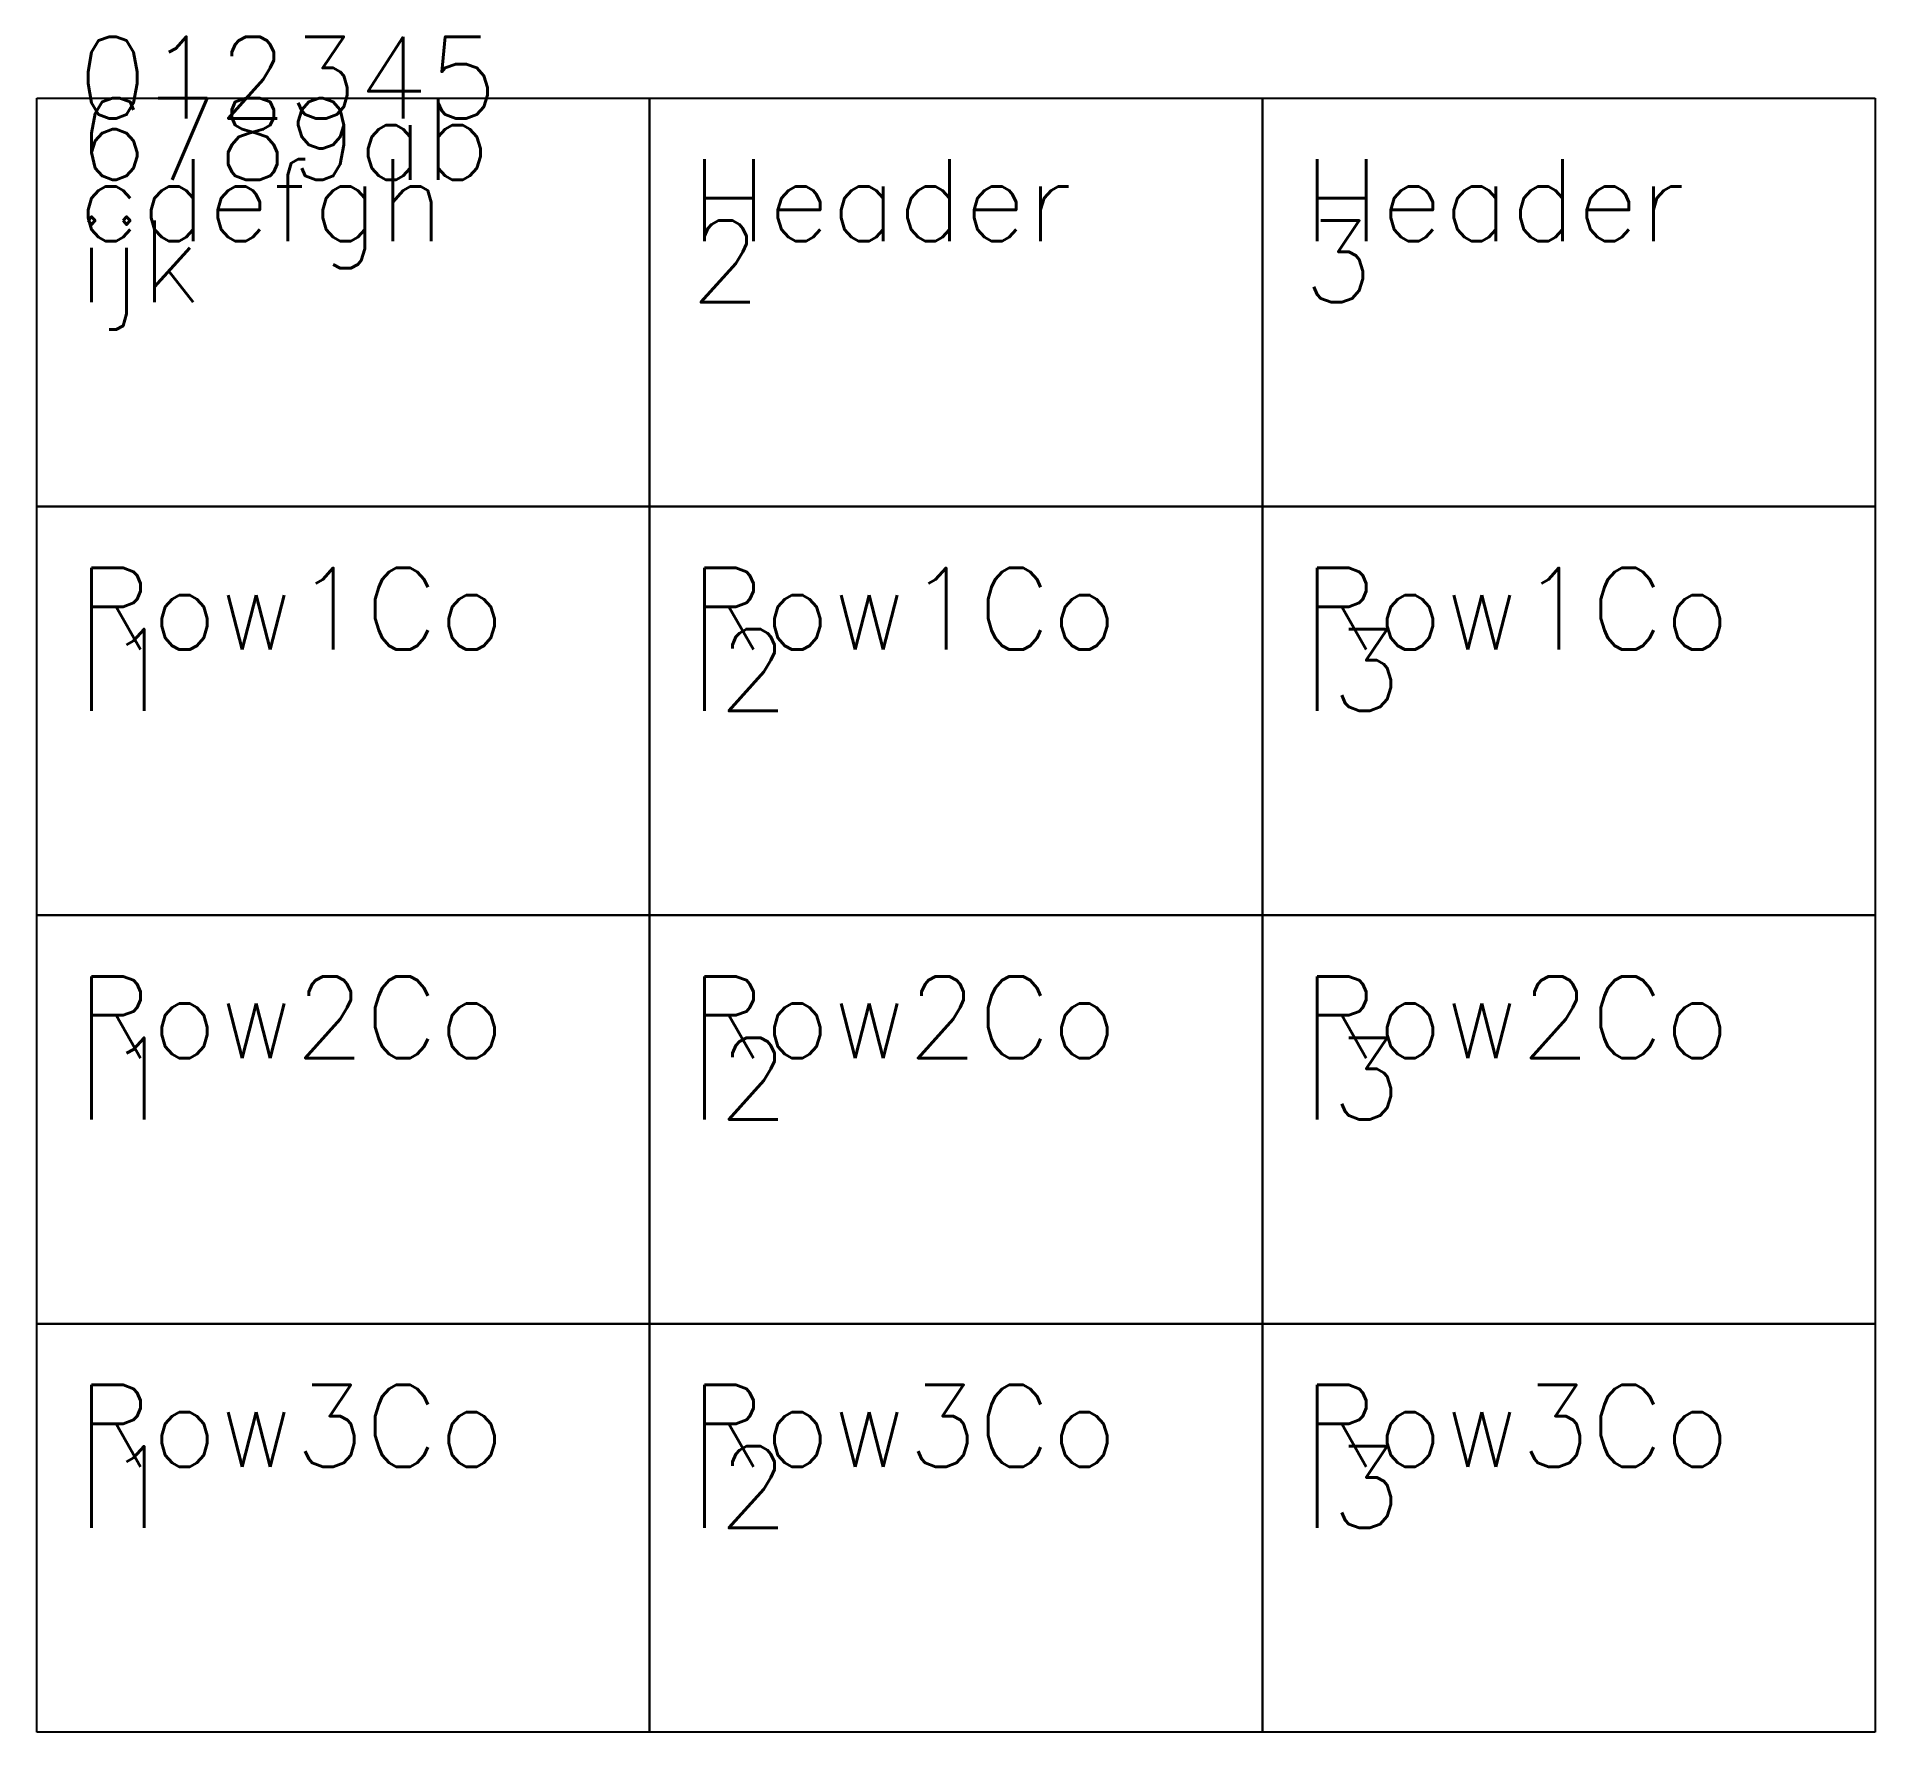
# Model space of a CAD drawing. Extents: x 0 to 45, y -40 to 1.5.
import ezdxf

# ---------------------------------------------------------------- set-up
doc = ezdxf.new("R2010")
doc.units = 0
doc.styles.get("Standard").update_dxf_attribs({"font": 'simplex.shx'})

msp = doc.modelspace()

# ---------------------------------------------------------------- linework, layer by layer
for p, q in [((0, 0), (15, 0)), ((0, -10), (0, 0)), ((15, 0), (15, -10)), ((15, 0), (30, 0)), ((15, -10), (15, 0)), ((30, 0), (30, -10)), ((30, 0), (45, 0)), ((30, -10), (30, 0)), ((45, 0), (45, -10)), ((15, -10), (0, -10)), ((0, -10), (15, -10)), ((0, -20), (0, -10)), ((30, -10), (15, -10)), ((15, -10), (15, -20)), ((15, -10), (30, -10)), ((15, -20), (15, -10)), ((45, -10), (30, -10)), ((30, -10), (30, -20)), ((30, -10), (45, -10)), ((30, -20), (30, -10)), ((45, -10), (45, -20)), ((15, -20), (0, -20)), ((0, -20), (15, -20)), ((0, -30), (0, -20)), ((30, -20), (15, -20)), ((15, -20), (15, -30)), ((15, -20), (30, -20)), ((15, -30), (15, -20)), ((45, -20), (30, -20)), ((30, -20), (30, -30)), ((30, -20), (45, -20)), ((30, -30), (30, -20)), ((45, -20), (45, -30)), ((15, -30), (0, -30)), ((0, -30), (15, -30)), ((0, -40), (0, -30)), ((30, -30), (15, -30)), ((15, -30), (15, -40)), ((15, -30), (30, -30)), ((15, -40), (15, -30)), ((45, -30), (30, -30)), ((30, -30), (30, -40)), ((30, -30), (45, -30)), ((30, -40), (30, -30)), ((45, -30), (45, -40)), ((15, -40), (0, -40)), ((30, -40), (15, -40)), ((45, -40), (30, -40))]:
    msp.add_line(p, q)

# ---------------------------------------------------------------- texts
for s, p in [('012345', (1, -0.5)), ('6789ab', (1, -2)), ('cdefgh', (1, -3.5)), ('Header', (16, -3.5)), ('Header', (31, -3.5)), ('ijk', (1, -5)), ('2', (16, -5)), ('3', (31, -5)), ('Row1Co', (1, -13.5)), ('Row1Co', (16, -13.5)), ('Row1Co', (31, -13.5)), ('l1', (1, -15)), ('l2', (16, -15)), ('l3', (31, -15)), ('Row2Co', (1, -23.5)), ('Row2Co', (16, -23.5)), ('Row2Co', (31, -23.5)), ('l1', (1, -25)), ('l2', (16, -25)), ('l3', (31, -25)), ('Row3Co', (1, -33.5)), ('Row3Co', (16, -33.5)), ('Row3Co', (31, -33.5)), ('l1', (1, -35)), ('l2', (16, -35)), ('l3', (31, -35))]:
    msp.add_text(s, height=2).set_placement(p)

doc.saveas('drawing.dxf')
